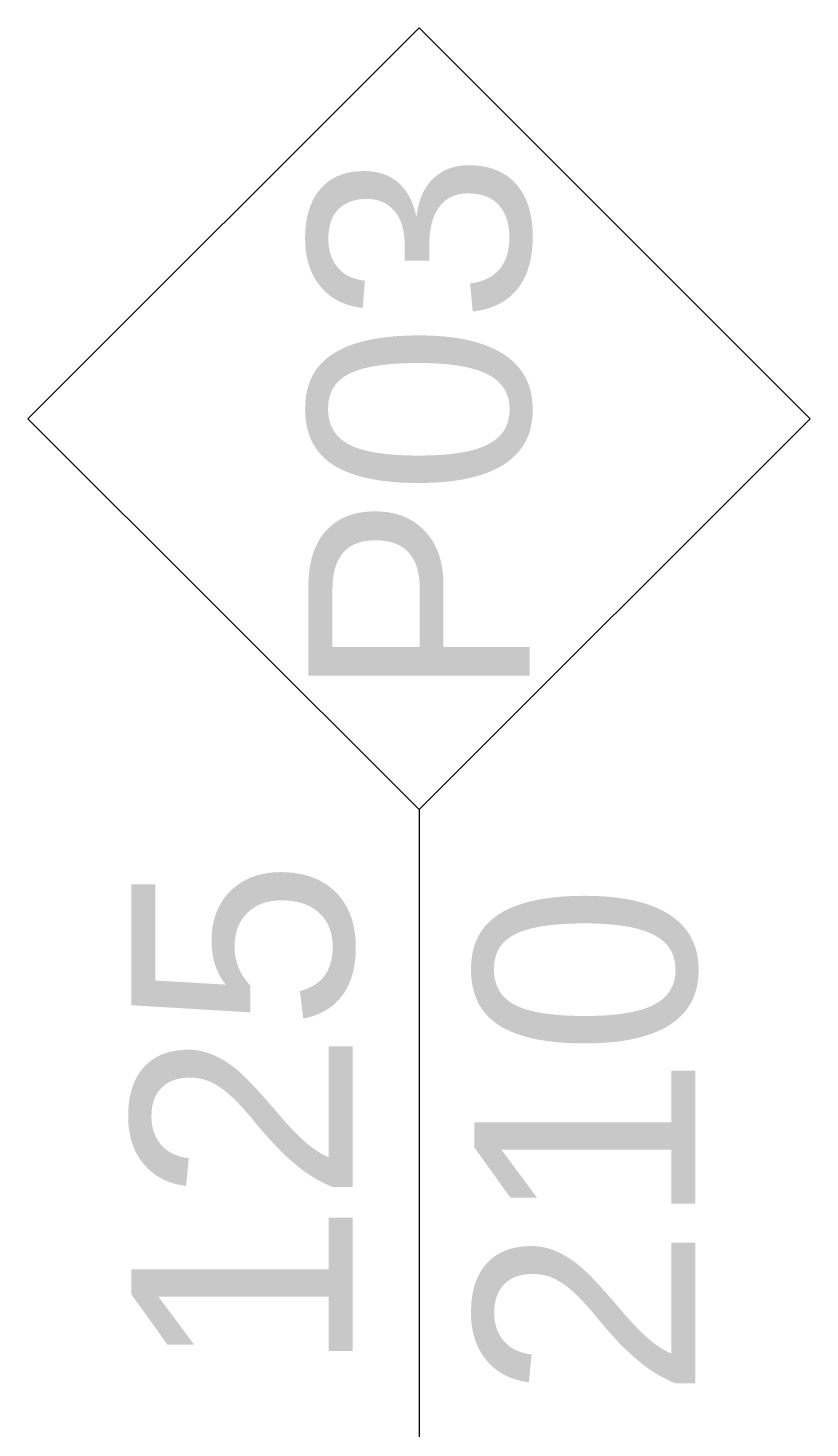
# Model space of a CAD drawing. Extents: x -2598 to 23780, y 0 to 8114.
# Drawn here: x 14970.3 to 15005.6, y 2867 to 2930.3 of the extents above; entities that cross this region are included whole.
import ezdxf
from ezdxf.enums import TextEntityAlignment as Align

# ---------------------------------------------------------------- set-up
doc = ezdxf.new("R2010")
doc.units = 0
doc.header["$LTSCALE"] = 25
doc.header["$MEASUREMENT"] = 0
doc.layers.get('0').update_dxf_attribs({"color": 9, "lineweight": 9})
doc.layers.add('22', color=8, linetype='Continuous', lineweight=9)
doc.styles.add('Arial', font='arial.ttf', dxfattribs={"height": 2.5})

# ---------------------------------------------------------------- blocks, each defined once
blk = doc.blocks.new('0_windowno')
for points in [[(0, 3.536), (-3.536, 0), (0, -3.536), (3.536, 0), (0, 3.536)], [(3.536, 0), (11.536, 0)]]:
    blk.add_lwpolyline(points)
at = {"style": 'Arial'}
blk.add_attdef('GENISLIK', text='', height=2, dxfattribs=at).set_placement((4.036, 0), align=Align.BOTTOM_LEFT)
blk.add_attdef('PENCERENO', text='', height=2, dxfattribs=at).set_placement((0, 0), align=Align.MIDDLE_CENTER)
blk.add_attdef('YUKSEKLIK', text='', height=2, dxfattribs=at).set_placement((4.036, -0.5), align=Align.TOP_LEFT)
blk = doc.blocks.new('KAPI KODLARI 2. KAT')
at = {"layer": '22'}
ref = blk.add_blockref('0_windowno', (14987.971, 2912.668), dxfattribs=dict(at, xscale=-5, yscale=5, zscale=5, rotation=90))
ref.add_attrib('PENCERENO', 'P03', dxfattribs={"layer": '0', "height": 10, "rotation": 90, "style": 'Arial'}).set_placement((14987.971, 2912.327), align=Align.MIDDLE_CENTER)
ref.add_attrib('GENISLIK', '125', dxfattribs={"layer": '0', "height": 10, "rotation": 90, "style": 'Arial'}).set_placement((14987.971, 2869.441), align=Align.BOTTOM_LEFT)
ref.add_attrib('YUKSEKLIK', '210', dxfattribs={"layer": '0', "height": 10, "rotation": 90, "style": 'Arial'}).set_placement((14990.471, 2868.329), align=Align.TOP_LEFT)

msp = doc.modelspace()

# ---------------------------------------------------------------- block references
at = {"layer": '22'}
msp.add_blockref('KAPI KODLARI 2. KAT', (0, 0), dxfattribs=at)

doc.saveas('drawing.dxf')
